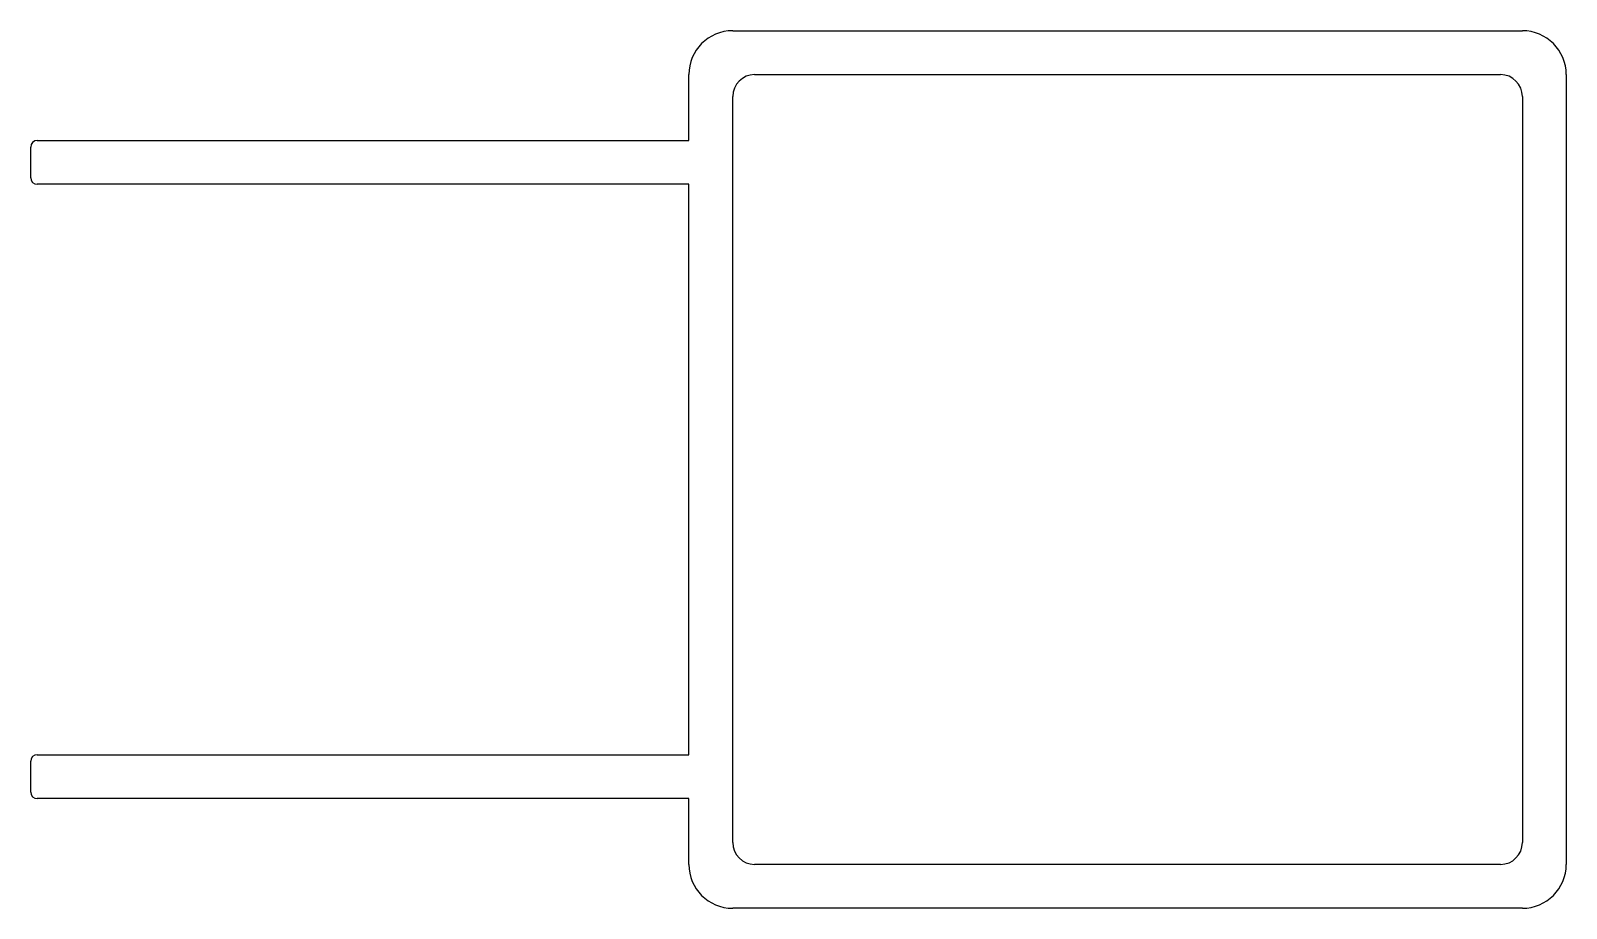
# Model space of a CAD drawing. Extents: x 2640.1 to 2710.1, y 997.4 to 1037.4.
import ezdxf

# ---------------------------------------------------------------- set-up
doc = ezdxf.new("R2010")
doc.units = 0
doc.layers.get('0').update_dxf_attribs({"linetype": 'CONTINUOUS'})

msp = doc.modelspace()

# ---------------------------------------------------------------- linework, layer by layer
for p, q in [((2672.067, 1037.359), (2708.067, 1037.359)), ((2670.067, 1032.359), (2670.067, 1035.359)), ((2673.067, 1035.359), (2707.067, 1035.359)), ((2710.067, 1035.359), (2710.067, 999.359)), ((2672.067, 1000.359), (2672.067, 1034.359)), ((2708.067, 1034.359), (2708.067, 1000.359)), ((2640.067, 1030.659), (2640.067, 1032.059)), ((2640.367, 1032.359), (2670.067, 1032.359)), ((2670.067, 1030.359), (2640.367, 1030.359)), ((2670.067, 1004.359), (2670.067, 1030.359)), ((2640.067, 1002.659), (2640.067, 1004.059)), ((2640.367, 1004.359), (2670.067, 1004.359)), ((2670.067, 1002.359), (2640.367, 1002.359)), ((2670.067, 999.359), (2670.067, 1002.359)), ((2707.067, 999.359), (2673.067, 999.359)), ((2708.067, 997.359), (2672.067, 997.359))]:
    msp.add_line(p, q)
for centre, radius, start, end in [((2672.067, 1035.359), 2, 90, 180), ((2708.067, 1035.359), 2, 360, 90), ((2673.067, 1034.359), 1, 90, 180), ((2707.067, 1034.359), 1, 0, 90), ((2640.367, 1032.059), 0.3, 90, 180), ((2640.367, 1030.659), 0.3, 180, 270), ((2640.367, 1004.059), 0.3, 90, 180), ((2640.367, 1002.659), 0.3, 180, 270), ((2673.067, 1000.359), 1, 180, 270), ((2707.067, 1000.359), 1, 270, 0), ((2672.067, 999.359), 2, 180, 270), ((2708.067, 999.359), 2, 270, 0)]:
    msp.add_arc(centre, radius, start, end)

doc.saveas('drawing.dxf')
